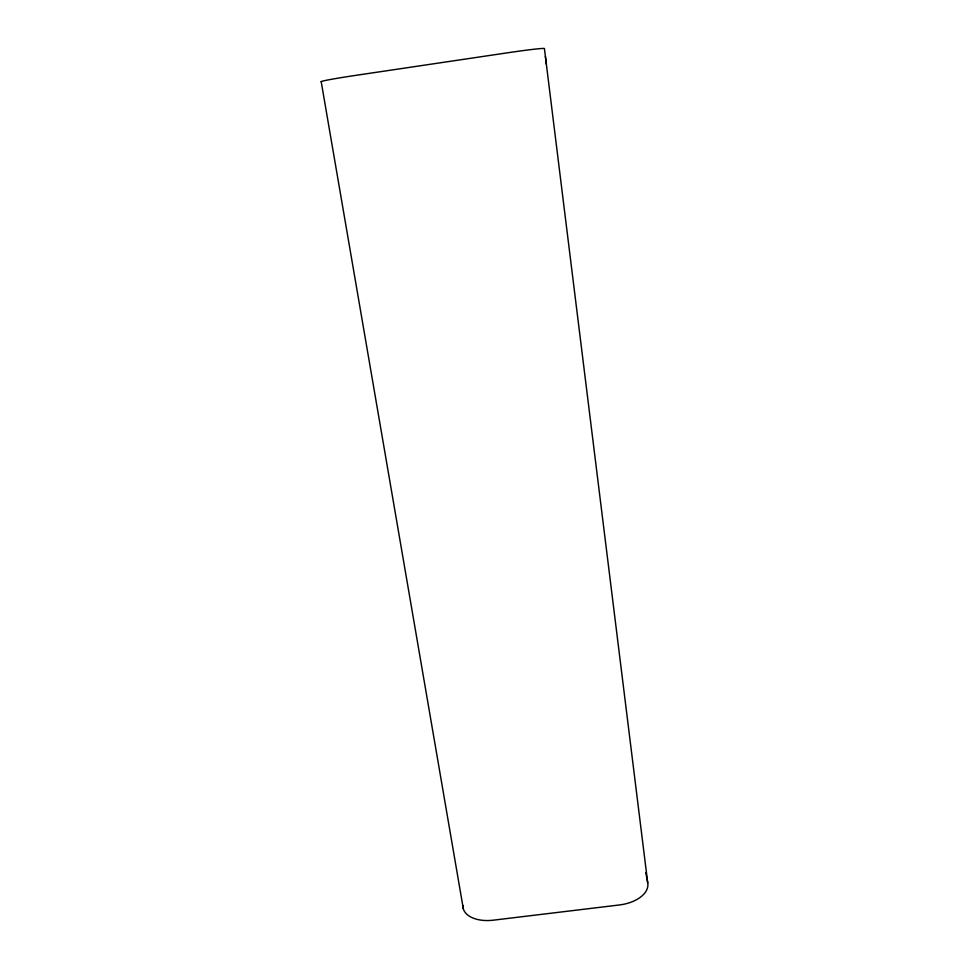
<?xml version="1.0" encoding="UTF-8"?>
<svg xmlns="http://www.w3.org/2000/svg" width="969" height="969" viewBox="0 0 969 969"><rect width="100%" height="100%" fill="white"/><g stroke="black" fill="none" stroke-linecap="round" stroke-linejoin="round"><path stroke-width="1.45" d="M645.802 872.609L647.728 882.953A31.165 18.023 -6.2 0 1 619.445 904.961L493.378 920.175A31.044 17.878 -10.7 0 1 462.916 905.373M321.175 81.566L463.327 908.861M647.728 882.953L544.421 48.571A37.767 1.26 -8.5 0 0 507.175 52.859L354.327 75.582A37.597 1.248 -8.3 0 0 321.429 81.771M545.402 56.493L546.371 64.342"/></g></svg>
